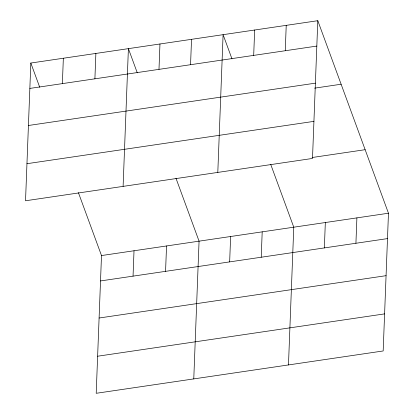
<?xml version="1.0" encoding="UTF-8"?>
<svg xmlns="http://www.w3.org/2000/svg" width="414" height="414" viewBox="0 0 414 414"><rect width="100%" height="100%" fill="white"/><g stroke="black" fill="none" stroke-linecap="round" stroke-linejoin="round"><path stroke-width="0.62" d="M30.827 63.037L25.533 200.774L312.503 158.443L317.797 20.7L30.827 63.037L39.713 87.24M62.374 83.618L63.352 58.239M94.899 78.82L95.872 53.437M78.396 192.629L101.497 255.557L96.203 393.3L383.173 350.963L388.467 213.226L317.797 20.7M123.103 186.383L128.397 48.64L137.282 72.843M133.044 276.143L134.017 250.76M158.986 69.366L159.964 43.982M165.569 271.346L166.542 245.963M190.554 64.708L191.532 39.33M193.773 378.908L199.067 241.165L175.966 178.237M217.805 172.41L223.094 34.672L231.98 58.876M229.656 261.891L230.629 236.508M253.689 55.393L254.662 30.015M261.224 257.234L262.197 231.85M285.256 50.736L286.229 25.357M288.475 364.936L293.764 227.193L270.668 164.265M324.359 247.919L325.332 222.535M355.921 243.261L356.899 217.883M29.855 88.415L316.824 46.078M28.426 125.494L315.396 83.157M314.599 88.146L341.115 84.233M26.962 163.696L313.931 121.364M312.115 157.517L365.143 149.692M101.497 255.557L388.467 213.226M100.519 280.94L387.488 238.604M99.096 318.019L386.065 275.683M97.626 356.221L384.596 313.884"/></g></svg>
